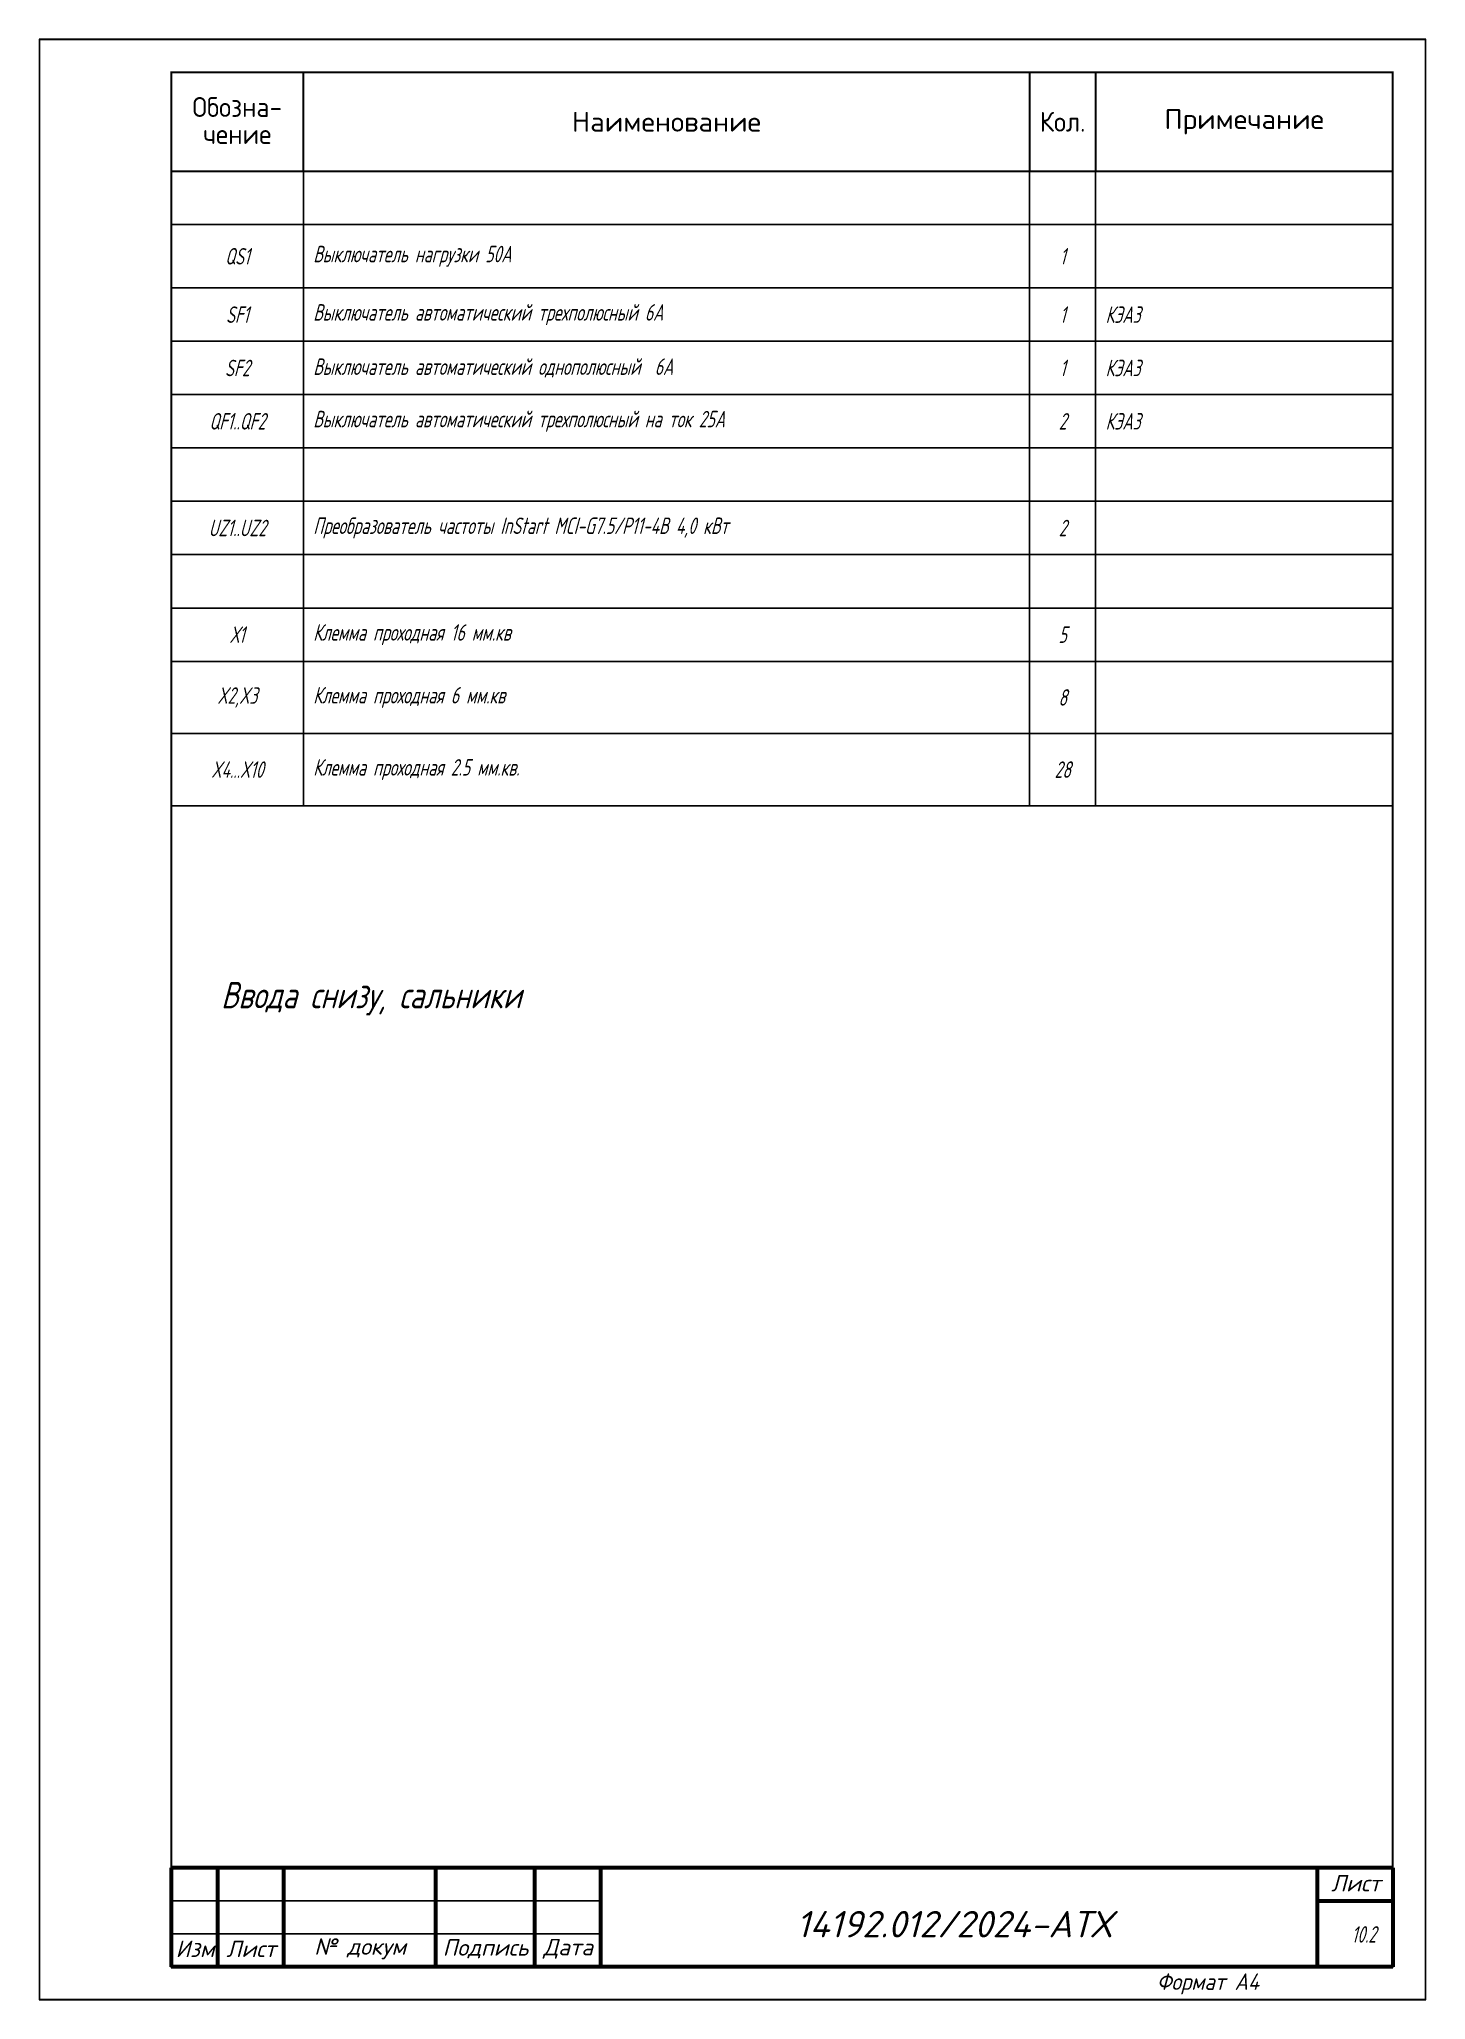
# Paper-space layout 'Лист 10.2' of a CAD drawing. Header units: millimetres. Extents: x -150 to 60, y -3112 to -2815.
# The model-space entities are those that its viewports show. They can reach past a viewport. Long polylines and large blocks are cut down to what shows.
import ezdxf
from ezdxf.enums import TextEntityAlignment as Align

# ---------------------------------------------------------------- set-up
doc = ezdxf.new("R2010")
doc.units = ezdxf.units.MM
doc.header["$LTSCALE"] = 4
doc.linetypes.add('SolidLine', pattern=[0])
for name, color, linetype in [('G', 5, 'Continuous'), ('SYMS', 7, 'Continuous'), ('Вспомогательная', 1, 'Continuous'), ('Текст', 2, 'Continuous')]:
    doc.layers.add(name, color=color, linetype=linetype)
doc.layers.add('SHTAMP', color=7, linetype='SolidLine', lineweight=25)
doc.layers.add('Основеая', color=5, linetype='Continuous', lineweight=60)
doc.styles.add('Geniso25.100.15', font='geniso.shx', dxfattribs={"oblique": 15, "height": 2.5})
doc.styles.add('ISOCPEUR', font='isocpeui.ttf')
doc.styles.add('Simplex00.10.00', font='simplex.shx')
doc.styles.add('Simplex25.085.15', font='', dxfattribs={"width": 0.85, "oblique": 15, "height": 2.5})
doc.styles.add('Simplex30.100.00', font='simplex.shx', dxfattribs={"height": 3})
doc.styles.add('ГОСТ', font='isocpeur.ttf', dxfattribs={"oblique": 15})
doc.styles.add('Стиль мой-1', font='', dxfattribs={"width": 0.85, "oblique": 15, "height": 2.5})
doc.styles.get('Simplex25.085.15').set_extended_font_data('GOST type A')
doc.styles.get('Стиль мой-1').set_extended_font_data('GOST type A')

# ---------------------------------------------------------------- blocks, each defined once
blk = doc.blocks.new('Формат А4')
at = {"color": 0, "linetype": 'Continuous', "const_width": 0.3}
for points in [[(0, 0), (210, 0), (210, -297), (0, -297)], [(20, -292), (20, -5), (205, -5), (205, -292)]]:
    blk.add_lwpolyline(points, close=True, dxfattribs=at)
at = {"color": 0, "linetype": 'Continuous', "style": 'Geniso25.100.15', "oblique": 15}
blk.add_text('Формат А4', height=2.5, dxfattribs=at).set_placement((177, -294.25), align=Align.MIDDLE_CENTER)
blk = doc.blocks.new('*U12')
at = {"color": 0, "linetype": 'Continuous', "lineweight": -2, "const_width": 0.3}
blk.add_lwpolyline([(0, -15), (185, -15), (185, 0), (0, 0)], close=True, dxfattribs=at)
at = {"color": 0, "linetype": 'Continuous', "lineweight": -2, "ltscale": 0.85, "const_width": 0.3}
for points in [[(20, 0), (20, -15)], [(130, 0), (130, -15)], [(140, 0), (140, -15)]]:
    blk.add_lwpolyline(points, dxfattribs=at)
at = {"color": 0, "linetype": 'Continuous', "ltscale": 10, "style": 'Simplex30.100.00', "width": 0.9}
for s, p in [('Обозна-', (10, -5.26)), ('чение', (10, -9.37)), ('Кол.', (135, -7.5))]:
    blk.add_text(s, height=3, dxfattribs=at).set_placement(p, align=Align.MIDDLE)
at = {"color": 0, "linetype": 'Continuous', "ltscale": 10, "style": 'Simplex30.100.00'}
for s, p in [('Примечание', (162.5, -7.5)), ('Наименование', (75, -7.5))]:
    blk.add_text(s, height=3, dxfattribs=at).set_placement(p, align=Align.MIDDLE)
blk = doc.blocks.new('*T239')
at = {"color": 0, "linetype": 'ByBlock', "lineweight": -2, "transparency": 16777216}
for p, q in [((0, 0), (185, 0)), ((0, 0), (0, -96.11)), ((20, 0), (20, -96.11)), ((130, 0), (130, -96.11)), ((140, 0), (140, -96.11)), ((185, 0), (185, -96.11)), ((0, -8.08), (185, -8.08)), ((0, -17.68), (185, -17.68)), ((0, -25.76), (185, -25.76)), ((0, -33.84), (185, -33.84)), ((0, -41.92), (185, -41.92)), ((0, -50), (185, -50)), ((0, -58.08), (185, -58.08)), ((0, -66.16), (185, -66.16)), ((0, -74.24), (185, -74.24)), ((0, -85.18), (185, -85.18)), ((0, -96.11), (185, -96.11))]:
    blk.add_line(p, q, dxfattribs=at)
at = {"color": 0, "linetype": 'Continuous', "lineweight": -2, "transparency": 16777216, "char_height": 2.5, "style": 'Simplex25.085.15'}
for s, insert, width, attachment_point in [('QS1', (10, -12.88), 17, 5), ('Выключатель нагрузки 50А', (21.5, -12.88), 107, 4), ('1', (135, -12.88), 7, 5), ('SF1', (10, -21.72), 17, 5), ('Выключатель автоматический трехполюсный 6А ', (21.5, -21.72), 107, 4), ('1', (135, -21.72), 7, 5), ('КЭАЗ', (141.5, -21.72), 42, 4), ('SF2', (10, -29.8), 17, 5), ('Выключатель автоматический однополюсный  6А', (21.5, -29.8), 107, 4), ('1', (135, -29.8), 7, 5), ('КЭАЗ', (141.5, -29.8), 42, 4), ('QF1..QF2', (10, -37.88), 17, 5), ('Выключатель автоматический трехполюсный на ток 25А', (21.5, -37.88), 107, 4), ('2', (135, -37.88), 7, 5), ('КЭАЗ', (141.5, -37.88), 42, 4), ('UZ1..UZ2', (10, -54.04), 17, 5), ('Преобразователь частоты InStart MCI-G7.5/P11-4B 4,0 кВт', (21.5, -54.04), 107, 4), ('2', (135, -54.04), 7, 5), ('Х1', (10, -70.2), 17, 5), ('Клемма проходная 16 мм.кв', (21.5, -70.2), 107, 4), ('5', (135, -70.2), 7, 5), ('X2,X3', (10, -79.71), 17, 5), ('Клемма проходная 6 мм.кв', (21.5, -79.71), 107, 4), ('8', (135, -79.71), 7, 5), ('Клемма проходная 2.5 мм.кв.', (21.5, -90.64), 107, 4), ('X4...X10', (10, -90.64), 17, 5), ('28', (135, -90.64), 7, 5)]:
    blk.add_mtext(s, dxfattribs=dict(at, insert=insert, width=width, attachment_point=attachment_point))

msp = doc.modelspace()

# ---------------------------------------------------------------- linework, layer by layer
at = {"layer": 'Вспомогательная', "color": 7}
for p, q in [((3673.28, 7500.69), (3738.28, 7500.69)), ((3673.28, 7495.69), (3738.28, 7495.69)), ((3673.28, 7490.69), (3738.28, 7490.69))]:
    msp.add_line(p, q, dxfattribs=at)
at = {"layer": 'Основеая', "color": 7}
for p, q in [((3673.28, 7505.69), (3673.28, 7490.69)), ((3858.28, 7505.69), (3673.28, 7505.69)), ((3680.28, 7505.69), (3680.28, 7490.69)), ((3690.28, 7505.69), (3690.28, 7490.69)), ((3713.28, 7505.69), (3713.28, 7490.69)), ((3728.28, 7505.69), (3728.28, 7490.69)), ((3738.28, 7505.69), (3738.28, 7490.69)), ((3846.84, 7505.69), (3846.84, 7490.69)), ((3858.28, 7505.69), (3858.28, 7490.69)), ((3846.84, 7500.69), (3858.28, 7500.69)), ((3858.28, 7490.69), (3673.28, 7490.69))]:
    msp.add_line(p, q, dxfattribs=at)

# ---------------------------------------------------------------- block references
for name, p in [('Формат А4', (3653.28, 7782.69)), ('*U12', (3673.28, 7777.69)), ('*T239', (3673.28, 7762.69))]:
    msp.add_blockref(name, p)

# ---------------------------------------------------------------- texts
at = {"color": 7, "lineweight": 25, "insert": (3852.03, 7496.85), "char_height": 2.5, "attachment_point": 1, "style": 'Стиль мой-1'}
msp.add_mtext_dynamic_manual_height_columns('10.2', width=5.3031, gutter_width=12.5, heights=[0], dxfattribs=at)
at = {"layer": 'SHTAMP', "color": 0, "style": 'ISOCPEUR'}
msp.add_text('14192.012/2024-АТХ', height=4, dxfattribs=at).set_placement((3791.8, 7495.15), align=Align.CENTER)
at = {"layer": 'SYMS', "color": 30, "linetype": 'Continuous', "true_color": 0xf26722, "style": 'Simplex00.10.00', "oblique": 15, "width": 0.75}
msp.add_text('Ввода снизу, сальники', height=4, dxfattribs=at).set_placement((3680.82, 7635.89))
at = {"layer": 'Текст', "color": 7, "char_height": 2.5, "style": 'ГОСТ'}
for s, insert, width, attachment_point in [('{\\fISOCPEUR|b0|i0|c204|p34;Лист}', (3856.45, 7503.36), 11.4585, 6), ('{\\fISOCPEUR|b0|i0|c204|p34;Изм}', (3676.88, 7493.42), 7, 5), ('{\\fISOCPEUR|b0|i0|c204|p34;Лист}', (3685.38, 7493.42), 10, 5), ('{\\fISOCPEUR|b0|i0|c204|p34;№ докум}', (3701.88, 7493.42), 23, 5), ('{\\fISOCPEUR|b0|i0|c204|p34;Подпись}', (3720.88, 7493.42), 15, 5), ('{\\fISOCPEUR|b0|i0|c204|p34;Дата}', (3733.38, 7493.42), 10, 5)]:
    msp.add_mtext(s, dxfattribs=dict(at, insert=insert, width=width, attachment_point=attachment_point))

psp = doc.layouts.new('Лист 10.2')

# ---------------------------------------------------------------- viewports
at = {"layer": 'G', "color": 0}
psp.add_viewport(center=(-44.96, -2963.4), size=(210, 297), view_center_point=(3758.28, 7634.19), view_height=297, dxfattribs=at)

doc.saveas('drawing.dxf')
